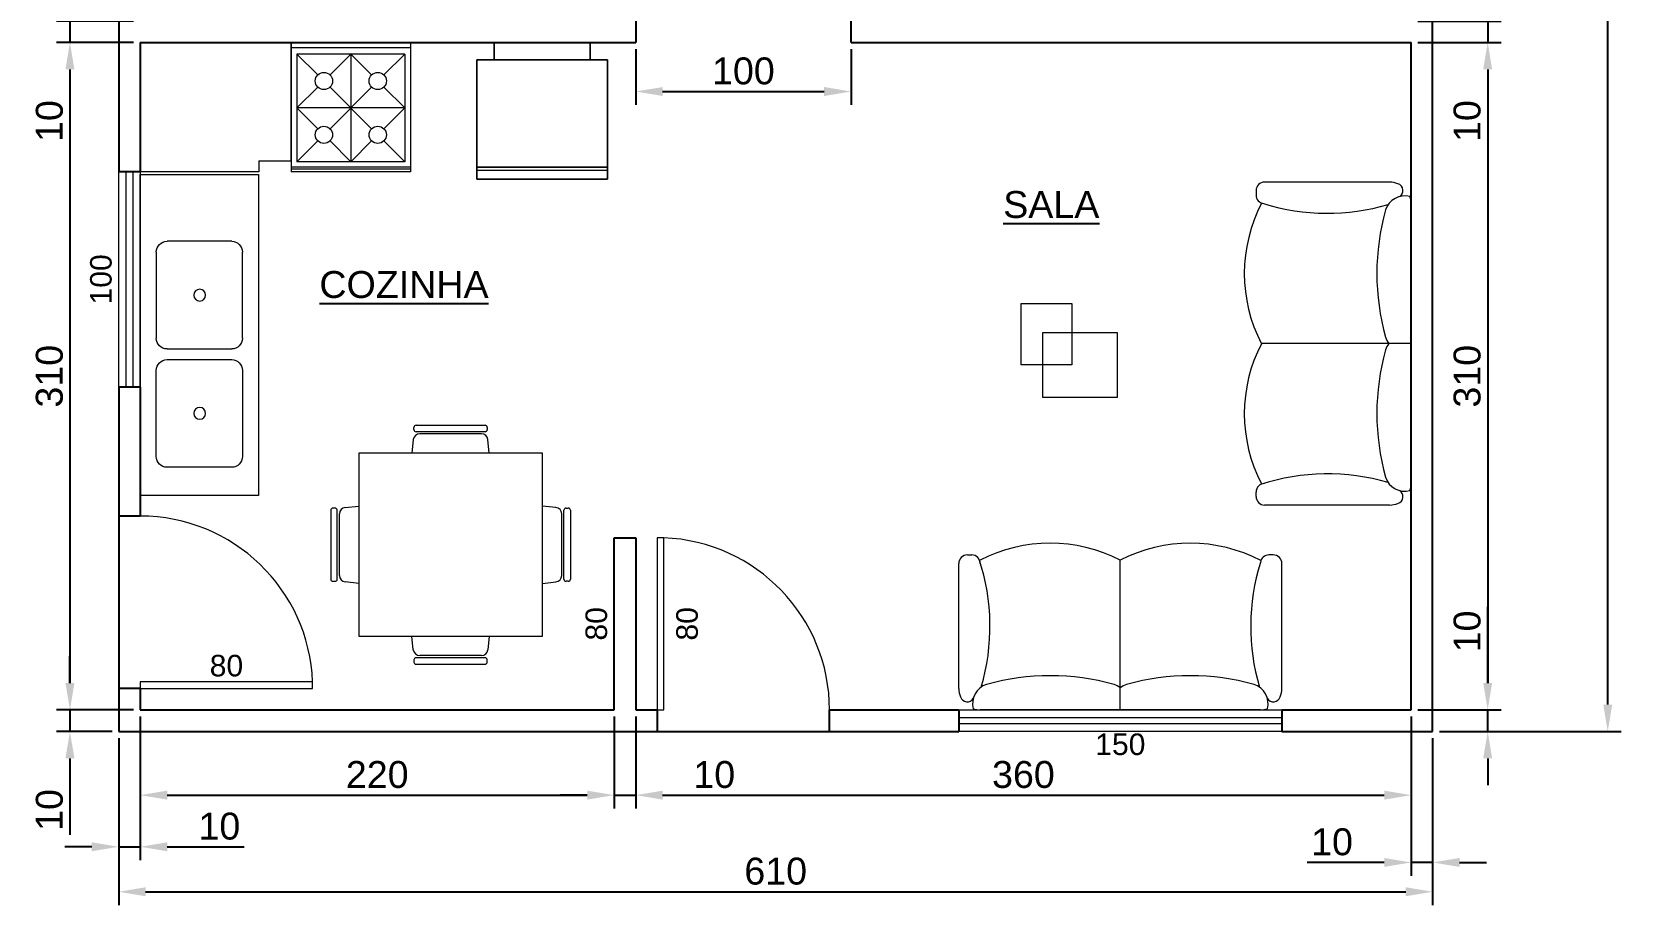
# Model space of a CAD drawing. Header units: millimetres. Extents: x 2669 to 4215, y 1246 to 2066.
# Drawn here: x 3477 to 4215, y 1246 to 1652 of the extents above; entities that cross this region are included whole.
import ezdxf

# ---------------------------------------------------------------- set-up
doc = ezdxf.new("R2010")
doc.units = ezdxf.units.MM
for name, color, linetype, lineweight in [('blocos', 40, 'Continuous', 9), ('Cotas', 7, 'Continuous', 9), ('janelas', 1, 'Continuous', 13), ('paredes', 5, 'Continuous', 25), ('portas', 25, 'Continuous', 13)]:
    doc.layers.add(name, color=color, linetype=linetype, lineweight=lineweight)
doc.layers.add('Texto', color=102, linetype='Continuous')
doc.styles.add('Annotative', font='arial.ttf')
doc.styles.get("Standard").update_dxf_attribs({"font": 'arial.ttf'})
doc.dimstyles.new('Copy of ISO-25', dxfattribs={"dimscale": 0, "dimtxt": 2, "dimasz": 2.5, "dimexe": 1.25, "dimexo": 0.625, "dimtad": 1, "dimtxsty": 'Standard', "dimcen": 2.5, "dimse1": 1, "dimse2": 1, "dimsd1": 1, "dimsd2": 1, "dimclrt": 102, "dimadec": 0, "dimazin": 0, "dimtfac": 1, "dimtmove": 0, "dimatfit": 3, "dimfxl": 1, "dimarcsym": 0})
doc.dimstyles.new('ISO-25', dxfattribs={"dimtxt": 2.5, "dimasz": 2.5, "dimexe": 1.25, "dimexo": 0.625, "dimtad": 1, "dimtxsty": 'Standard', "dimcen": 2.5, "dimclrt": 7, "dimadec": 0, "dimazin": 0, "dimtfac": 1, "dimtmove": 0, "dimatfit": 3, "dimfxl": 1, "dimarcsym": 0})

# ---------------------------------------------------------------- blocks, each defined once
blk = doc.blocks.new('*D53')
at = {"layer": 'Cotas', "color": 0, "lineweight": -2, "transparency": 16777216}
for p, q in [((3527.19, 1333.69), (3527.19, 1290.99)), ((3747.19, 1333.69), (3747.19, 1290.99)), ((3539.69, 1297.24), (3734.69, 1297.24))]:
    blk.add_line(p, q, dxfattribs=at)
at = {"layer": 'Cotas', "color": 0, "transparency": 16777216}
for points in [[(3539.69, 1299.32), (3539.69, 1295.15), (3527.19, 1297.24)], [(3734.69, 1299.32), (3734.69, 1295.15), (3747.19, 1297.24)]]:
    blk.add_solid(points, dxfattribs=at)
at = {"layer": 'Defpoints', "color": 0, "transparency": 16777216}
for p in [(3527.19, 1336.81), (3747.19, 1336.81), (3747.19, 1297.24)]:
    blk.add_point(p, dxfattribs=at)
at = {"layer": 'Cotas', "color": 7, "transparency": 16777216, "insert": (3637.19, 1306.74), "char_height": 12.5, "attachment_point": 5}
blk.add_mtext('220', dxfattribs=at)
blk = doc.blocks.new('*D68')
at = {"layer": 'Cotas', "color": 0, "lineweight": -2, "transparency": 16777216}
for p, q in [((3757.19, 1333.69), (3757.19, 1290.99)), ((4117.19, 1333.69), (4117.19, 1290.99)), ((3769.69, 1297.24), (4104.69, 1297.24))]:
    blk.add_line(p, q, dxfattribs=at)
at = {"layer": 'Cotas', "color": 0, "transparency": 16777216}
for points in [[(3769.69, 1299.32), (3769.69, 1295.15), (3757.19, 1297.24)], [(4104.69, 1299.32), (4104.69, 1295.15), (4117.19, 1297.24)]]:
    blk.add_solid(points, dxfattribs=at)
at = {"layer": 'Defpoints', "color": 0, "transparency": 16777216}
for p in [(3757.19, 1336.81), (4117.19, 1336.81), (4117.19, 1297.24)]:
    blk.add_point(p, dxfattribs=at)
at = {"layer": 'Cotas', "color": 7, "transparency": 16777216, "insert": (3937.19, 1306.75), "char_height": 12.5, "attachment_point": 5}
blk.add_mtext('360', dxfattribs=at)
blk = doc.blocks.new('*D69')
at = {"layer": 'Cotas', "color": 0, "lineweight": -2, "transparency": 16777216}
for p, q in [((3517.19, 1323.69), (3517.19, 1246.1)), ((4127.19, 1323.69), (4127.19, 1246.1)), ((3529.69, 1252.35), (4114.69, 1252.35))]:
    blk.add_line(p, q, dxfattribs=at)
at = {"layer": 'Cotas', "color": 0, "transparency": 16777216}
for points in [[(3529.69, 1254.44), (3529.69, 1250.27), (3517.19, 1252.35)], [(4114.69, 1254.44), (4114.69, 1250.27), (4127.19, 1252.35)]]:
    blk.add_solid(points, dxfattribs=at)
at = {"layer": 'Defpoints', "color": 0, "transparency": 16777216}
for p in [(3517.19, 1326.81), (4127.19, 1326.81), (4127.19, 1252.35)]:
    blk.add_point(p, dxfattribs=at)
at = {"layer": 'Cotas', "color": 7, "transparency": 16777216, "insert": (3822.19, 1261.86), "char_height": 12.5, "attachment_point": 5}
blk.add_mtext('610', dxfattribs=at)
blk = doc.blocks.new('*D70')
at = {"layer": 'Cotas', "color": 0, "lineweight": -2, "transparency": 16777216}
for p, q in [((4152.75, 1349.31), (4152.75, 1384.75)), ((4120.32, 1336.81), (4159, 1336.81)), ((4152.75, 1326.81), (4152.75, 1336.81)), ((4130.32, 1326.81), (4159, 1326.81)), ((4152.75, 1314.31), (4152.75, 1301.81))]:
    blk.add_line(p, q, dxfattribs=at)
at = {"layer": 'Cotas', "color": 0, "transparency": 16777216}
for points in [[(4150.67, 1349.31), (4154.83, 1349.31), (4152.75, 1336.81)], [(4150.67, 1314.31), (4154.83, 1314.31), (4152.75, 1326.81)]]:
    blk.add_solid(points, dxfattribs=at)
at = {"layer": 'Defpoints', "color": 0, "transparency": 16777216}
for p in [(4117.19, 1336.81), (4152.75, 1336.81), (4127.19, 1326.81)]:
    blk.add_point(p, dxfattribs=at)
at = {"layer": 'Cotas', "color": 7, "transparency": 16777216, "insert": (4143.24, 1373.28), "char_height": 12.5, "attachment_point": 5, "rotation": 90}
blk.add_mtext('10', dxfattribs=at)
blk = doc.blocks.new('*D71')
at = {"layer": 'Cotas', "color": 0, "lineweight": -2, "transparency": 16777216}
for p, q in [((4117.19, 1333.69), (4117.19, 1259.72)), ((4127.19, 1323.69), (4127.19, 1259.72)), ((4104.69, 1265.97), (4069.01, 1265.97)), ((4127.19, 1265.97), (4117.19, 1265.97)), ((4139.69, 1265.97), (4152.19, 1265.97))]:
    blk.add_line(p, q, dxfattribs=at)
at = {"layer": 'Cotas', "color": 0, "transparency": 16777216}
for points in [[(4104.69, 1268.06), (4104.69, 1263.89), (4117.19, 1265.97)], [(4139.69, 1268.06), (4139.69, 1263.89), (4127.19, 1265.97)]]:
    blk.add_solid(points, dxfattribs=at)
at = {"layer": 'Defpoints', "color": 0, "transparency": 16777216}
for p in [(4117.19, 1336.81), (4127.19, 1326.81), (4127.19, 1265.97)]:
    blk.add_point(p, dxfattribs=at)
at = {"layer": 'Cotas', "color": 7, "transparency": 16777216, "insert": (4080.48, 1275.48), "char_height": 12.5, "attachment_point": 5}
blk.add_mtext('10', dxfattribs=at)
blk = doc.blocks.new('*D72')
at = {"layer": 'Cotas', "color": 0, "lineweight": -2, "transparency": 16777216}
for p, q in [((3747.19, 1333.69), (3747.19, 1290.99)), ((3757.19, 1333.69), (3757.19, 1290.99)), ((3734.69, 1297.24), (3722.19, 1297.24)), ((3747.19, 1297.24), (3757.19, 1297.24)), ((3769.69, 1297.24), (3805.13, 1297.24))]:
    blk.add_line(p, q, dxfattribs=at)
at = {"layer": 'Cotas', "color": 0, "transparency": 16777216}
for points in [[(3734.69, 1299.32), (3734.69, 1295.15), (3747.19, 1297.24)], [(3769.69, 1299.32), (3769.69, 1295.15), (3757.19, 1297.24)]]:
    blk.add_solid(points, dxfattribs=at)
at = {"layer": 'Defpoints', "color": 0, "transparency": 16777216}
for p in [(3747.19, 1336.81), (3757.19, 1336.81), (3757.19, 1297.24)]:
    blk.add_point(p, dxfattribs=at)
at = {"layer": 'Cotas', "color": 7, "transparency": 16777216, "insert": (3793.66, 1306.74), "char_height": 12.5, "attachment_point": 5}
blk.add_mtext('10', dxfattribs=at)
blk = doc.blocks.new('*D73')
at = {"layer": 'Cotas', "color": 0, "lineweight": -2, "transparency": 16777216}
for p, q in [((3527.19, 1333.69), (3527.19, 1267)), ((3517.19, 1323.69), (3517.19, 1267)), ((3504.69, 1273.25), (3492.19, 1273.25)), ((3517.19, 1273.25), (3527.19, 1273.25)), ((3539.69, 1273.25), (3575.38, 1273.25))]:
    blk.add_line(p, q, dxfattribs=at)
at = {"layer": 'Cotas', "color": 0, "transparency": 16777216}
for points in [[(3504.69, 1275.34), (3504.69, 1271.17), (3517.19, 1273.25)], [(3539.69, 1275.34), (3539.69, 1271.17), (3527.19, 1273.25)]]:
    blk.add_solid(points, dxfattribs=at)
at = {"layer": 'Defpoints', "color": 0, "transparency": 16777216}
for p in [(3527.19, 1336.81), (3517.19, 1326.81), (3517.19, 1273.25)]:
    blk.add_point(p, dxfattribs=at)
at = {"layer": 'Cotas', "color": 7, "transparency": 16777216, "insert": (3563.91, 1282.76), "char_height": 12.5, "attachment_point": 5}
blk.add_mtext('10', dxfattribs=at)
blk = doc.blocks.new('*D74')
at = {"layer": 'Cotas', "color": 0, "lineweight": -2, "transparency": 16777216}
for p, q in [((4120.32, 1646.81), (4159, 1646.81)), ((4152.75, 1634.31), (4152.75, 1349.31)), ((4120.32, 1336.81), (4159, 1336.81))]:
    blk.add_line(p, q, dxfattribs=at)
at = {"layer": 'Cotas', "color": 0, "transparency": 16777216}
for points in [[(4150.67, 1634.31), (4154.83, 1634.31), (4152.75, 1646.81)], [(4150.67, 1349.31), (4154.83, 1349.31), (4152.75, 1336.81)]]:
    blk.add_solid(points, dxfattribs=at)
at = {"layer": 'Defpoints', "color": 0, "transparency": 16777216}
for p in [(4117.19, 1646.81), (4117.19, 1336.81), (4152.75, 1336.81)]:
    blk.add_point(p, dxfattribs=at)
at = {"layer": 'Cotas', "color": 7, "transparency": 16777216, "insert": (4143.24, 1491.81), "char_height": 12.5, "attachment_point": 5, "rotation": 90}
blk.add_mtext('310', dxfattribs=at)
blk = doc.blocks.new('*D75')
at = {"layer": 'Cotas', "color": 0, "lineweight": -2, "transparency": 16777216}
for p, q in [((4152.75, 1669.31), (4152.75, 1681.81)), ((4120.32, 1656.81), (4159, 1656.81)), ((4152.75, 1656.81), (4152.75, 1646.81)), ((4120.32, 1646.81), (4159, 1646.81)), ((4152.75, 1634.31), (4152.75, 1598.87))]:
    blk.add_line(p, q, dxfattribs=at)
at = {"layer": 'Cotas', "color": 0, "transparency": 16777216}
for points in [[(4150.67, 1669.31), (4154.83, 1669.31), (4152.75, 1656.81)], [(4150.67, 1634.31), (4154.83, 1634.31), (4152.75, 1646.81)]]:
    blk.add_solid(points, dxfattribs=at)
at = {"layer": 'Defpoints', "color": 0, "transparency": 16777216}
for p in [(4117.19, 1656.81), (4117.19, 1646.81), (4152.75, 1646.81)]:
    blk.add_point(p, dxfattribs=at)
at = {"layer": 'Cotas', "color": 7, "transparency": 16777216, "insert": (4143.24, 1610.34), "char_height": 12.5, "attachment_point": 5, "rotation": 90}
blk.add_mtext('10', dxfattribs=at)
blk = doc.blocks.new('*D87')
at = {"layer": 'Cotas', "color": 0, "lineweight": -2, "transparency": 16777216}
for p, q in [((3494.53, 1669.31), (3494.53, 1681.81)), ((3524.07, 1656.81), (3488.28, 1656.81)), ((3494.53, 1656.81), (3494.53, 1646.81)), ((3524.07, 1646.81), (3488.28, 1646.81)), ((3494.53, 1634.31), (3494.53, 1598.87))]:
    blk.add_line(p, q, dxfattribs=at)
at = {"layer": 'Cotas', "color": 0, "transparency": 16777216}
for points in [[(3492.45, 1669.31), (3496.62, 1669.31), (3494.53, 1656.81)], [(3492.45, 1634.31), (3496.62, 1634.31), (3494.53, 1646.81)]]:
    blk.add_solid(points, dxfattribs=at)
at = {"layer": 'Defpoints', "color": 0, "transparency": 16777216}
for p in [(3527.19, 1656.81), (3494.53, 1646.81), (3527.19, 1646.81)]:
    blk.add_point(p, dxfattribs=at)
at = {"layer": 'Cotas', "color": 7, "transparency": 16777216, "insert": (3485.03, 1610.34), "char_height": 12.5, "attachment_point": 5, "rotation": 90}
blk.add_mtext('10', dxfattribs=at)
blk = doc.blocks.new('*D88')
at = {"layer": 'Cotas', "color": 0, "lineweight": -2, "transparency": 16777216}
for p, q in [((3524.07, 1646.81), (3488.28, 1646.81)), ((3494.53, 1634.31), (3494.53, 1349.31)), ((3524.07, 1336.81), (3488.28, 1336.81))]:
    blk.add_line(p, q, dxfattribs=at)
at = {"layer": 'Cotas', "color": 0, "transparency": 16777216}
for points in [[(3492.45, 1634.31), (3496.62, 1634.31), (3494.53, 1646.81)], [(3492.45, 1349.31), (3496.62, 1349.31), (3494.53, 1336.81)]]:
    blk.add_solid(points, dxfattribs=at)
at = {"layer": 'Defpoints', "color": 0, "transparency": 16777216}
for p in [(3527.19, 1646.81), (3494.53, 1336.81), (3527.19, 1336.81)]:
    blk.add_point(p, dxfattribs=at)
at = {"layer": 'Cotas', "color": 7, "transparency": 16777216, "insert": (3485.02, 1491.81), "char_height": 12.5, "attachment_point": 5, "rotation": 90}
blk.add_mtext('310', dxfattribs=at)
blk = doc.blocks.new('*D89')
at = {"layer": 'Cotas', "color": 0, "lineweight": -2, "transparency": 16777216}
for p, q in [((3494.53, 1349.31), (3494.53, 1361.81)), ((3524.07, 1336.81), (3488.28, 1336.81)), ((3494.53, 1336.81), (3494.53, 1326.81)), ((3514.07, 1326.81), (3488.28, 1326.81)), ((3494.53, 1314.31), (3494.53, 1278.87))]:
    blk.add_line(p, q, dxfattribs=at)
at = {"layer": 'Cotas', "color": 0, "transparency": 16777216}
for points in [[(3492.45, 1349.31), (3496.62, 1349.31), (3494.53, 1336.81)], [(3492.45, 1314.31), (3496.62, 1314.31), (3494.53, 1326.81)]]:
    blk.add_solid(points, dxfattribs=at)
at = {"layer": 'Defpoints', "color": 0, "transparency": 16777216}
for p in [(3527.19, 1336.81), (3494.53, 1326.81), (3517.19, 1326.81)]:
    blk.add_point(p, dxfattribs=at)
at = {"layer": 'Cotas', "color": 7, "transparency": 16777216, "insert": (3485.03, 1290.34), "char_height": 12.5, "attachment_point": 5, "rotation": 90}
blk.add_mtext('10', dxfattribs=at)
blk = doc.blocks.new('*D90')
at = {"layer": 'Cotas', "color": 0, "lineweight": -2, "transparency": 16777216}
for p, q in [((4130.32, 2026.81), (4214.73, 2026.81)), ((4208.48, 1339.31), (4208.48, 2014.31)), ((4130.32, 1326.81), (4214.73, 1326.81))]:
    blk.add_line(p, q, dxfattribs=at)
at = {"layer": 'Cotas', "color": 0, "transparency": 16777216}
for points in [[(4206.4, 2014.31), (4210.57, 2014.31), (4208.48, 2026.81)], [(4206.4, 1339.31), (4210.57, 1339.31), (4208.48, 1326.81)]]:
    blk.add_solid(points, dxfattribs=at)
at = {"layer": 'Defpoints', "color": 0, "transparency": 16777216}
for p in [(4127.19, 2026.81), (4208.48, 2026.81), (4127.19, 1326.81)]:
    blk.add_point(p, dxfattribs=at)
at = {"layer": 'Cotas', "color": 7, "transparency": 16777216, "insert": (4198.98, 1676.81), "char_height": 12.5, "attachment_point": 5, "rotation": 90}
blk.add_mtext('700', dxfattribs=at)
blk = doc.blocks.new('*D55')
at = {"layer": 'Defpoints', "color": 0, "transparency": 16777216}
for p in [(3907.19, 1326.81), (4057.19, 1326.81), (4057.19, 1312.57)]:
    blk.add_point(p, dxfattribs=at)
at = {"layer": 'Cotas', "color": 102, "transparency": 16777216, "insert": (3982.19, 1320.8), "char_height": 10, "attachment_point": 5}
blk.add_mtext('150', dxfattribs=at)
blk = doc.blocks.new('*D56')
at = {"layer": 'Defpoints', "color": 0, "transparency": 16777216}
for p in [(3770.19, 1416.81), (3789.31, 1416.81), (3770.19, 1336.81)]:
    blk.add_point(p, dxfattribs=at)
at = {"layer": 'Cotas', "color": 102, "transparency": 16777216, "insert": (3781.08, 1376.81), "char_height": 10, "attachment_point": 5, "rotation": 90}
blk.add_mtext('80', dxfattribs=at)
blk = doc.blocks.new('*D57')
at = {"layer": 'Defpoints', "color": 0, "transparency": 16777216}
for p in [(3527.19, 1349.81), (3607.19, 1349.81), (3607.19, 1349.1)]:
    blk.add_point(p, dxfattribs=at)
at = {"layer": 'Cotas', "color": 102, "transparency": 16777216, "insert": (3567.19, 1357.33), "char_height": 10, "attachment_point": 5}
blk.add_mtext('80', dxfattribs=at)
blk = doc.blocks.new('*D58')
at = {"layer": 'Defpoints', "color": 0, "transparency": 16777216}
for p in [(3517.19, 1586.81), (3517.19, 1586.81), (3517.19, 1486.81)]:
    blk.add_point(p, dxfattribs=at)
at = {"layer": 'Cotas', "color": 102, "transparency": 16777216, "insert": (3508.96, 1536.81), "char_height": 10, "attachment_point": 5, "rotation": 90}
blk.add_mtext('100', dxfattribs=at)
blk = doc.blocks.new('sofá1')
at = {"layer": 'blocos'}
for p, q in [((-75, 10), (-75, 68)), ((-71, 72), (-69, 72)), ((0, 0), (0, 69.51)), ((71, 72), (69, 72)), ((75, 10), (75, 68)), ((0, 0), (-65, 0)), ((65, 0), (0, 0))]:
    blk.add_line(p, q, dxfattribs=at)
for centre, radius, start, end in [((-32.58, 6.72), 70.72, 62.61664, 117.38336), ((32.47, 6.72), 70.72, 62.39185, 117.38336), ((-71, 68), 4, 90, 180), ((-69, 68), 4, 0, 90), ((-160.37, 38.81), 99.85, 343.59388, 18.1629), ((160.37, 38.81), 99.85, 162.72752, 196.40612), ((69, 68), 4, 90, 173.46675), ((71, 68), 4, 0, 90), ((-32.5, -93.48), 109.4, 74.31816, 105.68184), ((32.5, -93.48), 109.4, 74.31816, 105.68184), ((-65, 10), 10, 180, 202.88607), ((-59.28, 2.96), 9.31, 107.4613, 194.9731), ((-5.72, 2.96), 9.31, 52.06969, 72.5387), ((5.72, 2.96), 9.31, 107.4613, 127.93031), ((59.28, 2.96), 9.31, 345.0269, 72.5387), ((65, 10), 10, 337.11393, 0), ((-71.09, 7.03), 3.26, 196.45825, 330.78162), ((-65, 10), 10, 250.89983, 270), ((65, 10), 10, 270, 289.10017), ((71.09, 7.03), 3.26, 209.21838, 343.54175)]:
    blk.add_arc(centre, radius, start, end, dxfattribs=at)
blk = doc.blocks.new('mesacanto')
at = {"layer": 'blocos', "ltscale": 0.5}
for p, q in [((-44.6, 43.72), (-21.04, 43.72)), ((-44.6, 15.13), (-44.6, 43.72)), ((-21.04, 43.72), (-21.04, 15.13)), ((-34.5, 30.27), (0, 30.27)), ((-34.5, 0), (-34.5, 30.27)), ((0, 30.27), (0, 0)), ((-21.04, 15.13), (-44.6, 15.13)), ((0, 0), (-34.5, 0))]:
    blk.add_line(p, q, dxfattribs=at)
blk = doc.blocks.new('fogão')
at = {"layer": 'blocos'}
for p, q in [((0, 27.75), (0, -27.75)), ((0, 27.75), (60, 27.75)), ((2.5, 27.75), (2.5, -27.75)), ((5.36, 25), (15.03, 15.33)), ((5.36, 25), (55.36, 25)), ((5.36, 25), (5.36, -25)), ((20.69, 15.33), (30.36, 25)), ((30.36, 25), (40.03, 15.33)), ((30.36, 25), (30.36, -25)), ((45.69, 15.33), (55.36, 25)), ((55.36, 25), (55.36, -25)), ((57.86, 27.75), (57.86, -27.75)), ((58.86, 27.75), (58.86, -27.75)), ((60, 27.75), (60, -27.75)), ((5.36, 0), (15.03, 9.67)), ((20.69, -9.67), (40.03, 9.67)), ((20.69, 9.67), (40.03, -9.67)), ((45.69, 9.67), (55.36, 0)), ((15.03, -9.67), (5.36, 0)), ((5.36, 0), (55.36, 0)), ((55.36, 0), (45.69, -9.67)), ((5.36, -25), (15.03, -15.33)), ((30.36, -25), (20.69, -15.33)), ((40.03, -15.33), (30.36, -25)), ((45.69, -15.33), (55.36, -25)), ((0, -27.75), (60, -27.75)), ((5.36, -25), (55.36, -25))]:
    blk.add_line(p, q, dxfattribs=at)
for centre in [(17.86, 12.5), (42.86, 12.5), (17.86, -12.5), (42.86, -12.5)]:
    blk.add_circle(centre, 4, dxfattribs=at)
blk = doc.blocks.new('pia_coz')
at = {"layer": 'blocos', "ltscale": 100}
for p, q in [((-70.05, 35.67), (-70.05, 90.67)), ((-70.05, 90.67), (-0.05, 90.67)), ((-0.05, 30.67), (-0.05, 90.67)), ((-55.05, 35.67), (-70.05, 35.67)), ((-55.05, 35.67), (-55.05, 30.67)), ((-55.05, 30.67), (-0.05, 30.67))]:
    blk.add_line(p, q, dxfattribs=at)
at = {"layer": 'blocos'}
for p, q in [((-55, 29.37), (-55, -119.65)), ((0, 29.37), (-55, 29.37)), ((0, -119.65), (0, 29.37)), ((-47.5, -46.66), (-47.5, -6.66)), ((-42.5, -1.66), (-12.5, -1.66)), ((-7.5, -6.66), (-7.5, -46.66)), ((-12.5, -51.66), (-42.5, -51.66)), ((-12.5, -56.6), (-42.5, -56.6)), ((-47.5, -61.6), (-47.5, -101.6)), ((-7.5, -101.6), (-7.5, -61.6)), ((-42.5, -106.6), (-12.5, -106.6)), ((-55, -119.65), (0, -119.65))]:
    blk.add_line(p, q, dxfattribs=at)
for centre in [(-27.66, -26.66), (-27.66, -81.6)]:
    blk.add_circle(centre, 2.74, dxfattribs=at)
for centre, start, end in [((-42.5, -6.66), 90, 180), ((-12.5, -6.66), 360, 90), ((-42.5, -46.66), 180, 270), ((-12.5, -46.66), 270, 0), ((-42.5, -61.6), 90, 180), ((-12.5, -61.6), 360, 90), ((-42.5, -101.6), 180, 270), ((-12.5, -101.6), 270, 0)]:
    blk.add_arc(centre, 5, start, end, dxfattribs=at)
blk = doc.blocks.new('mesa')
at = {"layer": 'blocos'}
for p, q in [((-14.38, 51.99), (-15.07, 45.67)), ((-14.09, 56.67), (-14.09, 57.67)), ((-13.09, 58.67), (18.91, 58.67)), ((18.91, 55.67), (-13.09, 55.67)), ((17.22, 54.67), (-11.4, 54.67)), ((19.91, 57.67), (19.91, 56.67)), ((20.9, 45.67), (20.2, 51.99)), ((45.52, 45.67), (-39.7, 45.67)), ((-39.7, 45.67), (-39.7, -39.33)), ((45.52, -39.33), (45.52, 45.67)), ((-52.7, 19.17), (-52.7, -12.83)), ((-50.7, 20.17), (-51.7, 20.17)), ((-49.7, -12.83), (-49.7, 19.17)), ((-48.7, -11.14), (-48.7, 17.48)), ((-46.02, 20.46), (-39.7, 21.15)), ((51.85, 20.46), (45.52, 21.15)), ((54.52, -11.14), (54.52, 17.48)), ((55.52, -12.83), (55.52, 19.17)), ((56.52, 20.17), (57.52, 20.17)), ((58.52, 19.17), (58.52, -12.83)), ((-51.7, -13.83), (-50.7, -13.83)), ((-39.7, -14.81), (-46.02, -14.12)), ((45.52, -14.81), (51.85, -14.12)), ((57.52, -13.83), (56.52, -13.83)), ((-39.7, -39.33), (45.52, -39.33)), ((-14.38, -45.66), (-15.07, -39.33)), ((20.9, -39.33), (20.2, -45.66)), ((-14.09, -50.33), (-14.09, -51.33)), ((18.91, -49.33), (-13.09, -49.33)), ((17.22, -48.33), (-11.4, -48.33)), ((19.91, -51.33), (19.91, -50.33)), ((-13.09, -52.33), (18.91, -52.33))]:
    blk.add_line(p, q, dxfattribs=at)
for centre, radius, start, end in [((-11.4, 51.67), 3, 90, 173.77277), ((-13.09, 57.67), 1, 90, 180), ((-13.09, 56.67), 1, 180, 270), ((17.22, 51.67), 3, 6.22723, 90), ((18.91, 57.67), 1, 360, 90), ((18.91, 56.67), 1, 270, 0), ((-51.7, 19.17), 1, 90, 180), ((-50.7, 19.17), 1, 0, 90), ((-45.7, 17.48), 3, 96.22723, 180), ((51.52, 17.48), 3, 360, 83.77277), ((56.52, 19.17), 1, 90, 180), ((57.52, 19.17), 1, 0, 90), ((-51.7, -12.83), 1, 180, 270), ((-50.7, -12.83), 1, 270, 360), ((-45.7, -11.14), 3, 180, 263.77277), ((51.52, -11.14), 3, 276.22723, 0), ((56.52, -12.83), 1, 180, 270), ((57.52, -12.83), 1, 270, 0), ((-11.4, -45.33), 3, 186.22723, 270), ((-13.09, -50.33), 1, 90, 180), ((-13.09, -51.33), 1, 180, 270), ((17.22, -45.33), 3, 270, 353.77277), ((18.91, -50.33), 1, 360, 90), ((18.91, -51.33), 1, 270, 0)]:
    blk.add_arc(centre, radius, start, end, dxfattribs=at)
blk = doc.blocks.new('*D65')
at = {"layer": 'Cotas', "color": 0, "lineweight": -2, "transparency": 16777216}
for p, q in [((3757.19, 1643.69), (3757.19, 1617.81)), ((3857.19, 1643.69), (3857.19, 1617.81)), ((3769.69, 1624.06), (3844.69, 1624.06))]:
    blk.add_line(p, q, dxfattribs=at)
at = {"layer": 'Cotas', "color": 0, "transparency": 16777216}
for points in [[(3769.69, 1626.14), (3769.69, 1621.97), (3757.19, 1624.06)], [(3844.69, 1626.14), (3844.69, 1621.97), (3857.19, 1624.06)]]:
    blk.add_solid(points, dxfattribs=at)
at = {"layer": 'Defpoints', "color": 0, "transparency": 16777216}
for p in [(3757.19, 1646.81), (3857.19, 1646.81), (3857.19, 1624.06)]:
    blk.add_point(p, dxfattribs=at)
at = {"layer": 'Cotas', "color": 7, "transparency": 16777216, "insert": (3807.19, 1633.56), "char_height": 12.5, "attachment_point": 5}
blk.add_mtext('100', dxfattribs=at)
blk = doc.blocks.new('sofá2')
at = {"layer": 'blocos'}
for p, q in [((-10, 75), (-68, 75)), ((-72, 71), (-72, 69)), ((0, 65), (0, 0)), ((0, 0), (-69.51, 0)), ((0, 0), (0, -65)), ((-72, -71), (-72, -69)), ((-10, -75), (-68, -75))]:
    blk.add_line(p, q, dxfattribs=at)
for centre, radius, start, end in [((-68, 71), 4, 90, 180), ((-10, 65), 10, 67.11393, 90), ((-7.03, 71.09), 3.26, 299.21838, 73.54175), ((-68, 69), 4, 180, 263.46675), ((-2.96, 59.28), 9.31, 75.0269, 162.5387), ((-10, 65), 10, 0, 19.10017), ((-6.72, 32.47), 70.72, 152.39185, 207.38336), ((-38.81, 160.37), 99.85, 252.72752, 286.40612), ((93.48, 32.5), 109.4, 164.31816, 195.68184), ((-2.96, 5.72), 9.31, 197.4613, 217.93031), ((-2.96, -5.72), 9.31, 142.06969, 162.5387), ((-6.72, -32.58), 70.72, 152.61664, 207.38336), ((93.48, -32.5), 109.4, 164.31816, 195.68184), ((-68, -69), 4, 90, 180), ((-38.81, -160.37), 99.85, 73.59388, 108.1629), ((-2.96, -59.28), 9.31, 197.4613, 284.9731), ((-10, -65), 10, 340.89983, 0), ((-68, -71), 4, 180, 270), ((-7.03, -71.09), 3.26, 286.45825, 60.78162), ((-10, -65), 10, 270, 292.88607)]:
    blk.add_arc(centre, radius, start, end, dxfattribs=at)
blk = doc.blocks.new('geladeira')
at = {"layer": 'blocos'}
for p, q in [((8, 30.3), (63.45, 30.3)), ((8, -30.3), (8, 30.3)), ((8, 22.3), (8, 30.3)), ((57.95, 30.3), (57.95, -30.3)), ((59.45, 30.3), (59.45, -30.3)), ((63.45, 30.3), (63.45, -30.3)), ((63.45, 30.3), (63.45, -30.3)), ((8, 22.3), (0, 22.3)), ((0, 22.3), (0, -22.3)), ((0, -22.3), (0, 22.3)), ((0, 22.3), (8, 22.3)), ((0, -22.3), (8, -22.3)), ((8, -22.3), (0, -22.3)), ((8, -30.3), (8, -22.3)), ((63.45, -30.3), (8, -30.3)), ((63.45, -30.3), (8, -30.3))]:
    blk.add_line(p, q, dxfattribs=at)
for points in [[(63.45, -30.3), (63.45, 30.3), (8, 30.3), (8, -30.3)], [(8, 30.3, 61.8), (8, -30.3, 61.8), (57.95, -30.3, 61.8), (57.95, 30.3, 61.8)], [(8, 22.3, 48), (0, 22.3, 48), (0, -22.3, 48), (8, -22.3, 48)]]:
    blk.add_3dface(points, dxfattribs=at)
blk = doc.blocks.new('*D67')
at = {"layer": 'Defpoints', "color": 0, "transparency": 16777216}
for p in [(3747.19, 1416.81), (3747.19, 1416.81), (3747.19, 1336.81)]:
    blk.add_point(p, dxfattribs=at)
at = {"layer": 'Cotas', "color": 102, "transparency": 16777216, "insert": (3738.96, 1376.81), "char_height": 10, "attachment_point": 5, "rotation": 90}
blk.add_mtext('80', dxfattribs=at)

msp = doc.modelspace()

# ---------------------------------------------------------------- linework, layer by layer
at = {"layer": 'janelas'}
for p, q in [((3517.191, 1486.811), (3517.191, 1586.811)), ((3520.691, 1486.811), (3520.691, 1586.811)), ((3523.691, 1586.811), (3523.691, 1486.811)), ((3527.191, 1586.811), (3527.191, 1486.811)), ((3907.191, 1336.811), (4057.191, 1336.811)), ((3907.191, 1333.311), (4057.191, 1333.311)), ((4057.191, 1330.311), (3907.191, 1330.311)), ((4057.191, 1326.811), (3907.191, 1326.811))]:
    msp.add_line(p, q, dxfattribs=at)
at = {"layer": 'paredes'}
for p, q in [((4127.191, 1326.811), (4127.191, 2026.811)), ((3757.191, 1686.811), (3757.191, 1646.811)), ((3517.191, 1681.811), (3517.191, 1586.811)), ((3857.191, 1646.811), (3857.191, 1666.811)), ((3527.191, 1646.811), (3757.191, 1646.811)), ((3527.191, 1646.811), (3527.191, 1586.811)), ((3857.191, 1646.811), (4117.191, 1646.811)), ((4117.191, 1336.811), (4117.191, 1646.811)), ((3527.191, 1586.811), (3517.191, 1586.811)), ((3517.191, 1486.811), (3517.191, 1326.811)), ((3527.191, 1486.811), (3517.191, 1486.811)), ((3527.191, 1486.811), (3527.191, 1426.811)), ((3527.191, 1426.811), (3517.191, 1426.811)), ((3747.191, 1336.811), (3747.191, 1416.811)), ((3747.191, 1416.811), (3757.191, 1416.811)), ((3757.191, 1416.811), (3757.191, 1336.811)), ((3527.191, 1346.811), (3517.191, 1346.811)), ((3527.191, 1346.811), (3527.191, 1336.811)), ((3527.191, 1336.811), (3747.191, 1336.811)), ((3757.191, 1336.811), (3767.191, 1336.811)), ((3767.191, 1336.811), (3767.191, 1326.811)), ((3847.191, 1336.811), (3907.191, 1336.811)), ((3847.191, 1326.811), (3847.191, 1336.811)), ((3907.191, 1336.811), (3907.191, 1326.811)), ((4057.191, 1336.811), (4117.191, 1336.811)), ((4057.191, 1336.811), (4057.191, 1326.811)), ((3517.191, 1326.811), (3907.191, 1326.811)), ((4057.191, 1326.811), (4127.191, 1326.811))]:
    msp.add_line(p, q, dxfattribs=at)
at = {"layer": 'portas'}
for points in [[(3767.191, 1336.811), (3770.191, 1336.811), (3770.191, 1416.811), (3767.191, 1416.811)], [(3527.191, 1346.811), (3607.191, 1346.811), (3607.191, 1349.811), (3527.191, 1349.811)]]:
    msp.add_lwpolyline(points, close=True, dxfattribs=at)
for centre, radius, start, end in [((3527.191, 1346.811), 80.056, 2.147585, 90), ((3767.191, 1336.811), 80, 0, 87.852415)]:
    msp.add_arc(centre, radius, start, end, dxfattribs=at)

# ---------------------------------------------------------------- block references
at = {"layer": 'blocos', "xscale": -1}
msp.add_blockref('pia_coz', (3527.136, 1556.141), dxfattribs=at)
at = {"layer": 'blocos'}
for name, p, rotation in [('fogão', (3624.941, 1646.811), 270), ('geladeira', (3713.733, 1646.811), 270), ('sofá1', (4117.191, 1506.985), 90), ('sofá2', (3982.191, 1336.811), 270)]:
    msp.add_blockref(name, p, dxfattribs=dict(at, rotation=rotation))
for name, p in [('mesacanto', (3980.687, 1481.917)), ('mesa', (3668.338, 1410.386))]:
    msp.add_blockref(name, p, dxfattribs=at)

# ---------------------------------------------------------------- texts
at = {"layer": 'Texto', "char_height": 15, "attachment_point": 1, "style": 'Annotative'}
for s, insert in [('\\pi61.51139;{\\H0.83333x;\\LSALA}', (3866.308, 1577.827)), ('\\pi44.59041;{\\H0.83333x;\\LCOZINHA}', (3565.754, 1540.668))]:
    msp.add_mtext_dynamic_manual_height_columns(s, width=166.91755, gutter_width=62.5, heights=[0], dxfattribs=dict(at, insert=insert))

# ---------------------------------------------------------------- dimensions: what is measured, and where the dimension line sits
at = {"layer": 'Cotas'}
for base, p1, p2, dimstyle, picture, middle in [((4208.483, 2026.811), (4127.191, 1326.811), (4127.191, 2026.811), 'ISO-25', '*D90', (4198.976, 1676.811)), ((3494.535, 1646.811), (3527.191, 1656.811), (3527.191, 1646.811), 'ISO-25', '*D87', (3485.028, 1610.343)), ((4152.749, 1646.811), (4117.191, 1656.811), (4117.191, 1646.811), 'ISO-25', '*D75', (4143.242, 1610.343)), ((3494.535, 1336.811), (3527.191, 1646.811), (3527.191, 1336.811), 'ISO-25', '*D88', (3485.024, 1491.811)), ((4152.749, 1336.811), (4117.191, 1646.811), (4117.191, 1336.811), 'ISO-25', '*D74', (4143.238, 1491.811)), ((3747.191, 1416.811), (3747.191, 1336.811), (3747.191, 1416.811), 'Copy of ISO-25', '*D67', (3738.96, 1376.811)), ((4152.749, 1336.811), (4127.191, 1326.811), (4117.191, 1336.811), 'ISO-25', '*D70', (4143.242, 1373.28)), ((3494.535, 1326.811), (3527.191, 1336.811), (3517.191, 1326.811), 'ISO-25', '*D89', (3485.028, 1290.343))]:
    dim = msp.add_linear_dim(base=base, p1=p1, p2=p2, angle=90, dimstyle=dimstyle, override={"dimscale": 5}, dxfattribs=at)
    dim.commit()
    dim.dimension.update_dxf_attribs({"geometry": picture, "text_midpoint": middle})
for base, p1, p2, picture, middle in [((3857.191, 1624.056), (3757.191, 1646.811), (3857.191, 1646.811), '*D65', (3807.191, 1633.563)), ((3747.191, 1297.237), (3527.191, 1336.811), (3747.191, 1336.811), '*D53', (3637.191, 1306.744)), ((3757.191, 1297.237), (3747.191, 1336.811), (3757.191, 1336.811), '*D72', (3793.659, 1306.744)), ((4117.191, 1297.237), (3757.191, 1336.811), (4117.191, 1336.811), '*D68', (3937.191, 1306.748)), ((4127.191, 1252.353), (3517.191, 1326.811), (4127.191, 1326.811), '*D69', (3822.191, 1261.861))]:
    dim = msp.add_linear_dim(base=base, p1=p1, p2=p2, dimstyle='ISO-25', override={"dimscale": 5}, dxfattribs=at)
    dim.commit()
    dim.dimension.update_dxf_attribs({"geometry": picture, "text_midpoint": middle})
for base, p1, p2, picture, middle in [((3517.191, 1586.811), (3517.191, 1486.811), (3517.191, 1586.811), '*D58', (3517.191, 1536.811)), ((3789.308, 1416.811), (3770.191, 1336.811), (3770.191, 1416.811), '*D56', (3789.308, 1376.811))]:
    dim = msp.add_linear_dim(base=base, p1=p1, p2=p2, angle=90, dimstyle='Copy of ISO-25', override={"dimscale": 5}, dxfattribs=at)
    dim.commit()
    dim.dimension.update_dxf_attribs({"geometry": picture, "text_midpoint": middle, "dimtype": 160})
for base, p1, p2, dimstyle, picture, middle in [((3607.191, 1349.096), (3527.191, 1349.811), (3607.191, 1349.811), 'Copy of ISO-25', '*D57', (3567.191, 1349.096)), ((3517.191, 1273.254), (3527.191, 1336.811), (3517.191, 1326.811), 'ISO-25', '*D73', (3563.907, 1273.254)), ((4127.191, 1265.975), (4117.191, 1336.811), (4127.191, 1326.811), 'ISO-25', '*D71', (4080.476, 1265.975)), ((4057.191, 1312.569), (3907.191, 1326.811), (4057.191, 1326.811), 'Copy of ISO-25', '*D55', (3982.191, 1312.569))]:
    dim = msp.add_linear_dim(base=base, p1=p1, p2=p2, dimstyle=dimstyle, override={"dimscale": 5}, dxfattribs=at)
    dim.commit()
    dim.dimension.update_dxf_attribs({"geometry": picture, "text_midpoint": middle, "dimtype": 160})

doc.saveas('drawing.dxf')
